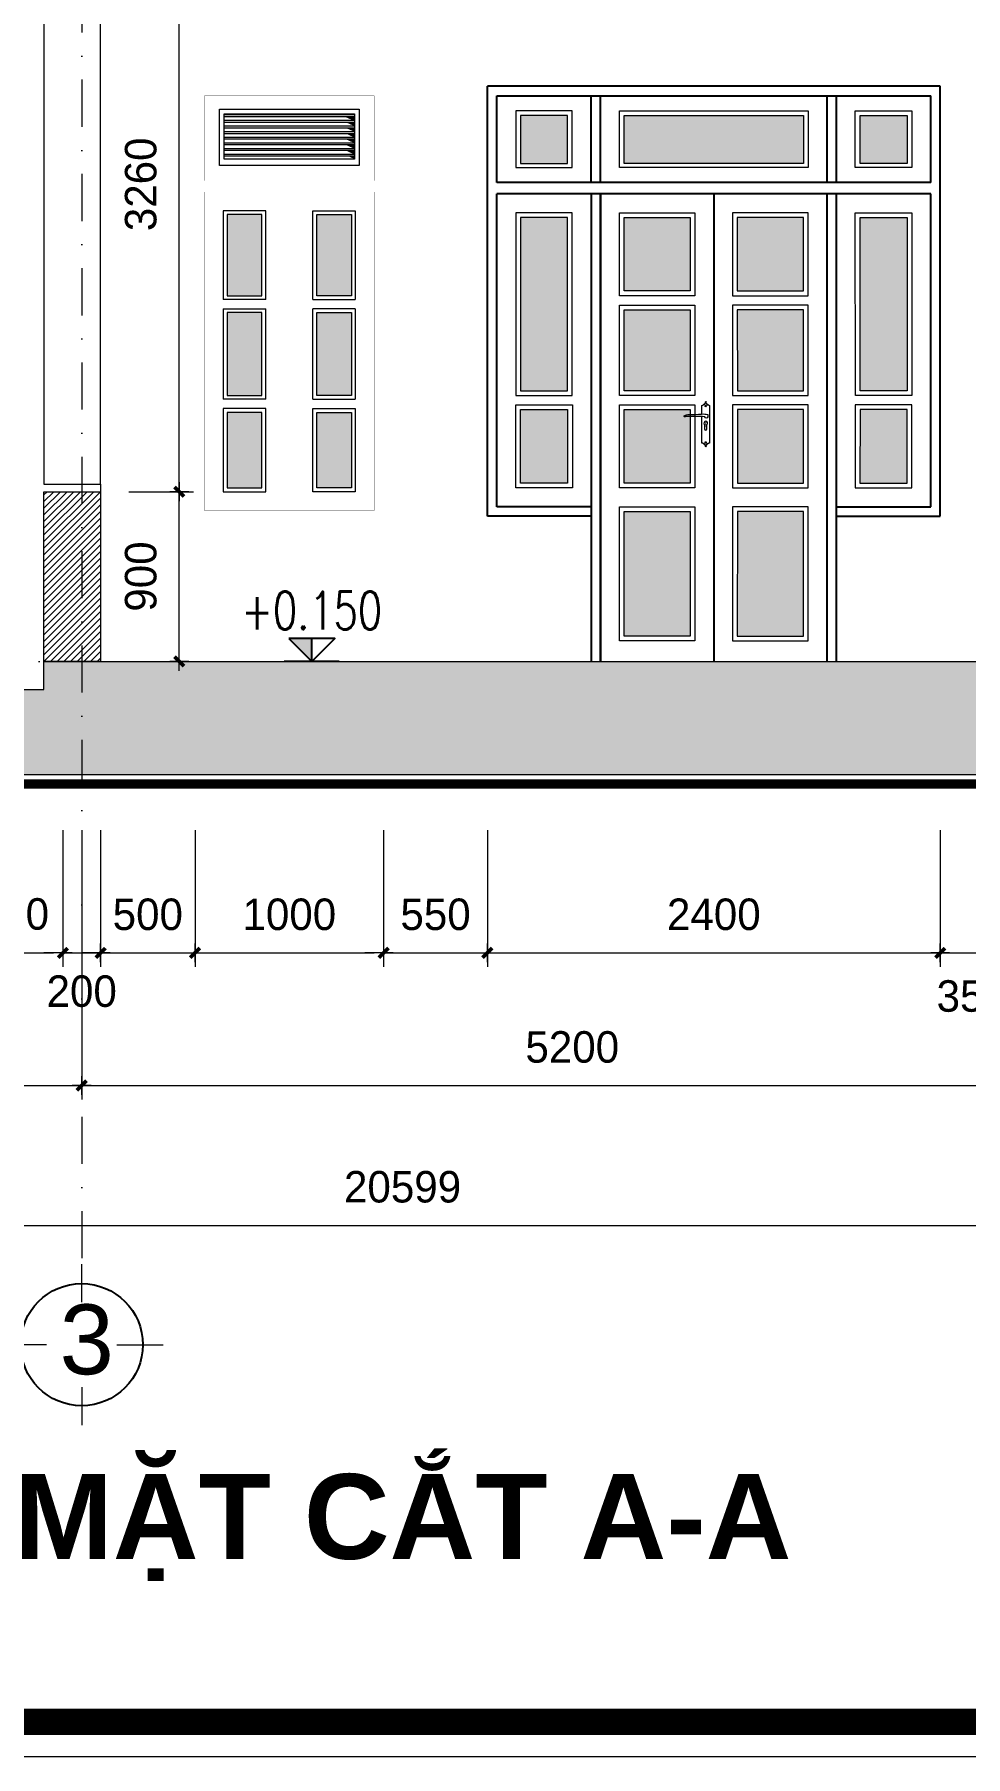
# Model space of a CAD drawing. Header units: millimetres. Extents: x 615730 to 2792744, y 139412 to 597571.
# Drawn here: x 1411362 to 1416297, y 284936 to 294070 of the extents above; entities that cross this region are included whole.
import ezdxf
from ezdxf.enums import TextEntityAlignment as Align

# ---------------------------------------------------------------- set-up
doc = ezdxf.new("R2010")
doc.units = ezdxf.units.MM
doc.header["$MEASUREMENT"] = 0
doc.header["$PDMODE"] = 34
doc.linetypes.add('DASHDOT', pattern=[1, 0.5, -0.25, 0, -0.25])
doc.layers.get('0').update_dxf_attribs({"lineweight": 5})
for name, color, linetype, lineweight in [('0.1(9)', 9, 'Continuous', 13), ('5-020', 5, 'Continuous', 15), ('HATCH', 42, 'Continuous', 5), ('KT', 148, 'Continuous', 18), ('thay', 7, 'Continuous', 15), ('TIM TRUC', 149, 'DASHDOT', 9), ('VLIEU', 250, 'Continuous', 9)]:
    doc.layers.add(name, color=color, linetype=linetype, lineweight=lineweight)
for name, color, linetype in [('8', 8, 'Continuous'), ('DA', 135, 'Continuous'), ('H', 252, 'Continuous'), ('noi that', 29, 'Continuous'), ('TEXT', 2, 'Continuous')]:
    doc.layers.add(name, color=color, linetype=linetype)
doc.styles.add('DIM', font='txt.shx', dxfattribs={"height": 120})
doc.styles.add('H280', font='', dxfattribs={"height": 200})
doc.styles.add('KT OZON', font='', dxfattribs={"height": 200})
doc.styles.add('lyrichs', font='', dxfattribs={"width": 1.25})
doc.styles.add('VNI-AVO', font='vni-roms.shx')
doc.styles.get('H280').set_extended_font_data('VNI-Avo')
doc.styles.get('KT OZON').set_extended_font_data('VNI-Helve')
doc.styles.get('lyrichs').set_extended_font_data('.VnHelvetInsH', bold=True)
doc.dimstyles.new('1-50b', dxfattribs={"dimtxt": 167, "dimasz": 50, "dimexe": 75, "dimexo": 150, "dimgap": 120, "dimtad": 1, "dimdec": 0, "dimzin": 12, "dimtxsty": 'VNI-AVO', "dimblk": ']', "dimcen": 0, "dimdle": 50, "dimclrd": 252, "dimclre": 252, "dimclrt": 2, "dimadec": 0, "dimazin": 0, "dimtfac": 1, "dimtdec": 0, "dimtix": 1, "dimtmove": 2, "dimatfit": 0, "dimldrblk": 'OPEN90', "dimfxl": 1, "dimlwd": -1, "dimlwe": -1, "dimarcsym": 0})

# ---------------------------------------------------------------- blocks, each defined once
blk = doc.blocks.new('KH')
for p, q in [((-8, 103), (-2, 103)), ((-4.9, 100), (-4.9, 105.9)), ((-8, -90.3), (-2, -90.3)), ((-4.9, -87.2), (-4.9, -93.2))]:
    blk.add_line(p, q)
for points, format in [([(-24.9, 60.5), (-24.9, 106.4, -0.071609), (-17.2, 108.3, 0.479125), (-18, 110.4, -0.235926), (-14.6, 111, 0.959415), (-12.5, 110.7, -0.383133), (-10.2, 112.7), (-8.1, 112.7), (-8.1, 113.4), (-9.3, 113.4, -0.653045), (-7.7, 117.5, 0.420902), (-6.1, 121.7, -0.384053), (-4.9, 126.4, -0.384053), (-3.8, 121.7, 0.420902), (-2.1, 117.5, -0.653045), (-0.5, 113.4), (-1.8, 113.4), (-1.8, 112.7), (0.3, 112.7, -0.383133), (2.6, 110.7, 0.959415), (4.8, 111, -0.235926), (8.1, 110.4, 0.479125), (7.4, 108.3, -0.071609), (15.1, 106.4), (15.1, -93.6, -0.071609), (7.4, -95.6, 0.479125), (8.1, -97.7, -0.235926), (4.8, -98.3, 0.959415), (2.6, -97.9, -0.383133), (0.3, -99.9), (-1.8, -99.9), (-1.8, -100.7), (-0.5, -100.7, -0.653045), (-2.1, -104.8, 0.420902), (-3.8, -109, -0.384053), (-4.9, -113.6, -0.384053), (-6.1, -109, 0.420902), (-7.7, -104.8, -0.653045), (-9.3, -100.7), (-8.1, -100.7), (-8.1, -99.9), (-10.2, -99.9, -0.383133), (-12.5, -97.9, 0.959415), (-14.6, -98.3, -0.235926), (-18, -97.7, 0.479125), (-17.2, -95.6, -0.071609), (-24.9, -93.6), (-24.9, 46.9)], "xyb"), ([(-4.8, 16.2, 6, 6, 0), (-4.8, 11.5, 4, 3, 0), (-4.8, 3.2, 1.8, 0.8, 0), (-4.8, -4.9, 1, 1.2, 0), (-4.8, -7.9, 1.2, 1.2, 0)], "xyseb")]:
    blk.add_lwpolyline(points, format=format)
blk.add_lwpolyline([(-9.5, 45, 0.067822), (-59.8, 46.7, 0.044011), (-111.6, 46.7, -0.789754), (-119.2, 50.9, -0.143435), (-92.2, 57.5, 0.029716), (-27.7, 60.3, -0.075751), (6.4, 57.7), (6.4, 44.8, -0.717442)], format="xyb", close=True)
for points in [[(-11.2, 4.2), (-11.2, -18.5)], [(1.6, -18.5), (1.6, 4.2)]]:
    blk.add_lwpolyline(points)
for centre in [(-4.9, 103), (-4.9, -90.3)]:
    blk.add_circle(centre, 3.92)
for centre, radius, start, end in [((-4.8, 11.8), 9.94, 309.90019, 230.09981), ((-4.8, -18.5), 6.38, 180, 0)]:
    blk.add_arc(centre, radius, start, end)
blk = doc.blocks.new('TRUC 1')
at = {"ltscale": 50}
blk.add_circle((0, -9525), 8572, dxfattribs=at)
at = {"layer": '0.1(9)', "ltscale": 50}
for p, q in [((0, -3572), (0, 1782)), ((-4942, -9525), (-11427, -9525)), ((4942, -9525), (11427, -9525)), ((0, -15478), (0, -20832))]:
    blk.add_line(p, q, dxfattribs=at)
at = {"layer": 'TEXT', "ltscale": 50, "style": 'H280'}
blk.add_attdef('1', text='', height=10478, dxfattribs=at).set_placement((-214, -4892), align=Align.CENTER)
blk = doc.blocks.new(']')
for p, q in [((1, 0), (-1, 0)), ((0, 1), (0, -1))]:
    blk.add_line(p, q)
at = {"color": 9, "const_width": 0.4}
blk.add_lwpolyline([(-0.51, -0.51), (0.51, 0.51)], dxfattribs=at)
blk = doc.blocks.new('*D2169')
at = {"layer": 'DEFPOINTS', "color": 0, "ltscale": 10, "transparency": 16777216}
for p in [(1411112.4, 290000.4), (1411512.7, 290000.4), (1411512.7, 289199)]:
    blk.add_point(p, dxfattribs=at)
at = {"layer": 'KT', "color": 252, "ltscale": 10, "transparency": 16777216}
for p, q in [((1411112.4, 289850.4), (1411112.4, 289124)), ((1411512.7, 289850.4), (1411512.7, 289124)), ((1411162.4, 289199), (1411462.7, 289199))]:
    blk.add_line(p, q, dxfattribs=at)
at = {"layer": 'KT', "color": 252, "ltscale": 10, "transparency": 16777216, "xscale": 50, "yscale": 50, "zscale": 50, "rotation": 180}
blk.add_blockref(']', (1411112.4, 289199), dxfattribs=at)
at = {"layer": 'KT', "color": 252, "ltscale": 10, "transparency": 16777216, "xscale": 50, "yscale": 50, "zscale": 50}
blk.add_blockref(']', (1411512.7, 289199), dxfattribs=at)
at = {"layer": 'KT', "color": 2, "ltscale": 10, "transparency": 16777216, "insert": (1411253.5, 289404.2), "char_height": 167, "attachment_point": 5, "style": 'VNI-AVO'}
blk.add_mtext('400', dxfattribs=at)
blk = doc.blocks.new('_Open90')
at = {"color": 0, "linetype": 'ByBlock', "lineweight": -2}
for p, q in [((0, 0), (-1, 0)), ((-0.5, 0.5), (0, 0)), ((0, 0), (-0.5, -0.5))]:
    blk.add_line(p, q, dxfattribs=at)
blk = doc.blocks.new('*D2170')
at = {"layer": 'DEFPOINTS', "color": 0, "ltscale": 10, "transparency": 16777216}
for p in [(1411512.7, 290000.4), (1411712.7, 290000.4), (1411712.7, 289199)]:
    blk.add_point(p, dxfattribs=at)
at = {"layer": 'KT', "color": 252, "ltscale": 10, "transparency": 16777216}
for p, q in [((1411512.7, 289850.4), (1411512.7, 289124)), ((1411712.7, 289850.4), (1411712.7, 289124)), ((1411462.7, 289199), (1411412.7, 289199)), ((1411512.7, 289199), (1411712.7, 289199)), ((1411762.7, 289199), (1411812.7, 289199))]:
    blk.add_line(p, q, dxfattribs=at)
at = {"layer": 'KT', "color": 252, "ltscale": 10, "transparency": 16777216, "xscale": 50, "yscale": 50, "zscale": 50}
blk.add_blockref(']', (1411512.7, 289199), dxfattribs=at)
at = {"layer": 'KT', "color": 252, "ltscale": 10, "transparency": 16777216, "xscale": 50, "yscale": 50, "zscale": 50, "rotation": 180}
blk.add_blockref(']', (1411712.7, 289199), dxfattribs=at)
at = {"layer": 'KT', "color": 2, "ltscale": 10, "transparency": 16777216, "insert": (1411612.7, 288994.8), "char_height": 167, "attachment_point": 5, "style": 'VNI-AVO'}
blk.add_mtext('200', dxfattribs=at)
blk = doc.blocks.new('*D2171')
at = {"layer": 'DEFPOINTS', "color": 0, "ltscale": 10, "transparency": 16777216}
for p in [(1411712.7, 290000.4), (1412213.3, 290000.4), (1412213.3, 289199)]:
    blk.add_point(p, dxfattribs=at)
at = {"layer": 'KT', "color": 252, "ltscale": 10, "transparency": 16777216}
for p, q in [((1411712.7, 289850.4), (1411712.7, 289124)), ((1412213.3, 289850.4), (1412213.3, 289124)), ((1411662.7, 289199), (1411612.7, 289199)), ((1411712.7, 289199), (1412213.3, 289199)), ((1412263.3, 289199), (1412313.3, 289199))]:
    blk.add_line(p, q, dxfattribs=at)
at = {"layer": 'KT', "color": 252, "ltscale": 10, "transparency": 16777216, "xscale": 50, "yscale": 50, "zscale": 50}
blk.add_blockref(']', (1411712.7, 289199), dxfattribs=at)
at = {"layer": 'KT', "color": 252, "ltscale": 10, "transparency": 16777216, "xscale": 50, "yscale": 50, "zscale": 50, "rotation": 180}
blk.add_blockref(']', (1412213.3, 289199), dxfattribs=at)
at = {"layer": 'KT', "color": 2, "ltscale": 10, "transparency": 16777216, "insert": (1411963, 289402.5), "char_height": 167, "attachment_point": 5, "style": 'VNI-AVO'}
blk.add_mtext('500', dxfattribs=at)
blk = doc.blocks.new('*D2172')
at = {"layer": 'DEFPOINTS', "color": 0, "ltscale": 10, "transparency": 16777216}
for p in [(1412213.3, 290000.4), (1413213.1, 290000.4), (1413213.1, 289199)]:
    blk.add_point(p, dxfattribs=at)
at = {"layer": 'KT', "color": 252, "ltscale": 10, "transparency": 16777216}
for p, q in [((1412213.3, 289850.4), (1412213.3, 289124)), ((1413213.1, 289850.4), (1413213.1, 289124)), ((1412263.3, 289199), (1413163.1, 289199))]:
    blk.add_line(p, q, dxfattribs=at)
at = {"layer": 'KT', "color": 252, "ltscale": 10, "transparency": 16777216, "xscale": 50, "yscale": 50, "zscale": 50, "rotation": 180}
blk.add_blockref(']', (1412213.3, 289199), dxfattribs=at)
at = {"layer": 'KT', "color": 252, "ltscale": 10, "transparency": 16777216, "xscale": 50, "yscale": 50, "zscale": 50}
blk.add_blockref(']', (1413213.1, 289199), dxfattribs=at)
at = {"layer": 'KT', "color": 2, "ltscale": 10, "transparency": 16777216, "insert": (1412713.2, 289402.5), "char_height": 167, "attachment_point": 5, "style": 'VNI-AVO'}
blk.add_mtext('1000', dxfattribs=at)
blk = doc.blocks.new('*D2173')
at = {"layer": 'DEFPOINTS', "color": 0, "ltscale": 10, "transparency": 16777216}
for p in [(1413213.1, 290000.4), (1413763.1, 290000.4), (1413763.1, 289199)]:
    blk.add_point(p, dxfattribs=at)
at = {"layer": 'KT', "color": 252, "ltscale": 10, "transparency": 16777216}
for p, q in [((1413213.1, 289850.4), (1413213.1, 289124)), ((1413763.1, 289850.4), (1413763.1, 289124)), ((1413163.1, 289199), (1413113.1, 289199)), ((1413213.1, 289199), (1413763.1, 289199)), ((1413813.1, 289199), (1413863.1, 289199))]:
    blk.add_line(p, q, dxfattribs=at)
at = {"layer": 'KT', "color": 252, "ltscale": 10, "transparency": 16777216, "xscale": 50, "yscale": 50, "zscale": 50}
blk.add_blockref(']', (1413213.1, 289199), dxfattribs=at)
at = {"layer": 'KT', "color": 252, "ltscale": 10, "transparency": 16777216, "xscale": 50, "yscale": 50, "zscale": 50, "rotation": 180}
blk.add_blockref(']', (1413763.1, 289199), dxfattribs=at)
at = {"layer": 'KT', "color": 2, "ltscale": 10, "transparency": 16777216, "insert": (1413488.1, 289402.5), "char_height": 167, "attachment_point": 5, "style": 'VNI-AVO'}
blk.add_mtext('550', dxfattribs=at)
blk = doc.blocks.new('*D2174')
at = {"layer": 'DEFPOINTS', "color": 0, "ltscale": 10, "transparency": 16777216}
for p in [(1413763.1, 290000.4), (1416163.1, 290000.4), (1416163.1, 289199)]:
    blk.add_point(p, dxfattribs=at)
at = {"layer": 'KT', "color": 252, "ltscale": 10, "transparency": 16777216}
for p, q in [((1413763.1, 289850.4), (1413763.1, 289124)), ((1416163.1, 289850.4), (1416163.1, 289124)), ((1413813.1, 289199), (1416113.1, 289199))]:
    blk.add_line(p, q, dxfattribs=at)
at = {"layer": 'KT', "color": 252, "ltscale": 10, "transparency": 16777216, "xscale": 50, "yscale": 50, "zscale": 50, "rotation": 180}
blk.add_blockref(']', (1413763.1, 289199), dxfattribs=at)
at = {"layer": 'KT', "color": 252, "ltscale": 10, "transparency": 16777216, "xscale": 50, "yscale": 50, "zscale": 50}
blk.add_blockref(']', (1416163.1, 289199), dxfattribs=at)
at = {"layer": 'KT', "color": 2, "ltscale": 10, "transparency": 16777216, "insert": (1414963.1, 289402.5), "char_height": 167, "attachment_point": 5, "style": 'VNI-AVO'}
blk.add_mtext('2400', dxfattribs=at)
blk = doc.blocks.new('*D2175')
at = {"layer": 'DEFPOINTS', "color": 0, "ltscale": 10, "transparency": 16777216}
for p in [(1416163.1, 290000.4), (1416513, 290000.4), (1416513, 289199)]:
    blk.add_point(p, dxfattribs=at)
at = {"layer": 'KT', "color": 252, "ltscale": 10, "transparency": 16777216}
for p, q in [((1416163.1, 289850.4), (1416163.1, 289124)), ((1416513, 289850.4), (1416513, 289124)), ((1416213.1, 289199), (1416463, 289199))]:
    blk.add_line(p, q, dxfattribs=at)
at = {"layer": 'KT', "color": 252, "ltscale": 10, "transparency": 16777216, "xscale": 50, "yscale": 50, "zscale": 50, "rotation": 180}
blk.add_blockref(']', (1416163.1, 289199), dxfattribs=at)
at = {"layer": 'KT', "color": 252, "ltscale": 10, "transparency": 16777216, "xscale": 50, "yscale": 50, "zscale": 50}
blk.add_blockref(']', (1416513, 289199), dxfattribs=at)
at = {"layer": 'KT', "color": 2, "ltscale": 10, "transparency": 16777216, "insert": (1416330.1, 288969), "char_height": 167, "attachment_point": 5, "style": 'VNI-AVO'}
blk.add_mtext('350', dxfattribs=at)
blk = doc.blocks.new('*D2186')
at = {"layer": 'DEFPOINTS', "color": 0, "ltscale": 10, "transparency": 16777216}
for p in [(1407513.2, 290000.4), (1411612.7, 290000.4), (1411612.7, 288495.4)]:
    blk.add_point(p, dxfattribs=at)
at = {"layer": 'KT', "color": 252, "ltscale": 10, "transparency": 16777216}
for p, q in [((1407513.2, 289850.4), (1407513.2, 288420.4)), ((1411612.7, 289850.4), (1411612.7, 288420.4)), ((1407563.2, 288495.4), (1411562.7, 288495.4))]:
    blk.add_line(p, q, dxfattribs=at)
at = {"layer": 'KT', "color": 252, "ltscale": 10, "transparency": 16777216, "xscale": 50, "yscale": 50, "zscale": 50, "rotation": 180}
blk.add_blockref(']', (1407513.2, 288495.4), dxfattribs=at)
at = {"layer": 'KT', "color": 252, "ltscale": 10, "transparency": 16777216, "xscale": 50, "yscale": 50, "zscale": 50}
blk.add_blockref(']', (1411612.7, 288495.4), dxfattribs=at)
at = {"layer": 'KT', "color": 2, "ltscale": 10, "transparency": 16777216, "insert": (1409563, 288698.9), "char_height": 167, "attachment_point": 5, "style": 'VNI-AVO'}
blk.add_mtext('4099', dxfattribs=at)
blk = doc.blocks.new('*D2187')
at = {"layer": 'DEFPOINTS', "color": 0, "ltscale": 10, "transparency": 16777216}
for p in [(1411612.7, 290000.4), (1416813.2, 290000.4), (1416813.2, 288495.4)]:
    blk.add_point(p, dxfattribs=at)
at = {"layer": 'KT', "color": 252, "ltscale": 10, "transparency": 16777216}
for p, q in [((1411612.7, 289850.4), (1411612.7, 288420.4)), ((1416813.2, 289850.4), (1416813.2, 288420.4)), ((1411662.7, 288495.4), (1416763.2, 288495.4))]:
    blk.add_line(p, q, dxfattribs=at)
at = {"layer": 'KT', "color": 252, "ltscale": 10, "transparency": 16777216, "xscale": 50, "yscale": 50, "zscale": 50, "rotation": 180}
blk.add_blockref(']', (1411612.7, 288495.4), dxfattribs=at)
at = {"layer": 'KT', "color": 252, "ltscale": 10, "transparency": 16777216, "xscale": 50, "yscale": 50, "zscale": 50}
blk.add_blockref(']', (1416813.2, 288495.4), dxfattribs=at)
at = {"layer": 'KT', "color": 2, "ltscale": 10, "transparency": 16777216, "insert": (1414212.9, 288698.9), "char_height": 167, "attachment_point": 5, "style": 'VNI-AVO'}
blk.add_mtext('5200', dxfattribs=at)
blk = doc.blocks.new('*D2194')
at = {"layer": 'DEFPOINTS', "color": 0, "ltscale": 10, "transparency": 16777216}
for p in [(1403013.7, 290000.4), (1423613, 290000.4), (1423613, 287753.8)]:
    blk.add_point(p, dxfattribs=at)
at = {"layer": 'KT', "color": 252, "ltscale": 10, "transparency": 16777216}
for p, q in [((1403013.7, 289850.4), (1403013.7, 287678.8)), ((1423613, 289850.4), (1423613, 287678.8)), ((1403063.7, 287753.8), (1423563, 287753.8))]:
    blk.add_line(p, q, dxfattribs=at)
at = {"layer": 'KT', "color": 252, "ltscale": 10, "transparency": 16777216, "xscale": 50, "yscale": 50, "zscale": 50, "rotation": 180}
blk.add_blockref(']', (1403013.7, 287753.8), dxfattribs=at)
at = {"layer": 'KT', "color": 252, "ltscale": 10, "transparency": 16777216, "xscale": 50, "yscale": 50, "zscale": 50}
blk.add_blockref(']', (1423613, 287753.8), dxfattribs=at)
at = {"layer": 'KT', "color": 2, "ltscale": 10, "transparency": 16777216, "insert": (1413313.4, 287957.3), "char_height": 167, "attachment_point": 5, "style": 'VNI-AVO'}
blk.add_mtext('20599', dxfattribs=at)
blk = doc.blocks.new('Cao do mat dung')
at = {"layer": '8'}
blk.add_hatch(color=256, dxfattribs=at).paths.add_polyline_path([(125, 125), (0, 125), (0, 0)])
for p, q in [((0, 0), (0, 125)), ((-150, 0), (150, 0))]:
    blk.add_line(p, q)
blk.add_lwpolyline([(125, 125), (0, 0), (-125, 125)], close=True)
at = {"layer": 'TEXT', "style": 'DIM', "width": 0.75}
blk.add_attdef('%%P0.000', text='', height=180, dxfattribs=at).set_placement((0, 175), align=Align.CENTER)
blk = doc.blocks.new('*D2469')
at = {"layer": 'DEFPOINTS', "color": 0, "ltscale": 10, "transparency": 16777216}
for p in [(1411712.7, 291645), (1412129.9, 291645), (1411712.7, 290745)]:
    blk.add_point(p, dxfattribs=at)
at = {"layer": 'KT', "color": 252, "ltscale": 10, "transparency": 16777216}
for p, q in [((1411862.7, 291645), (1412204.9, 291645)), ((1412129.9, 290795), (1412129.9, 291595)), ((1411862.7, 290745), (1412204.9, 290745))]:
    blk.add_line(p, q, dxfattribs=at)
at = {"layer": 'KT', "color": 252, "ltscale": 10, "transparency": 16777216, "xscale": 50, "yscale": 50, "zscale": 50}
for p, rotation in [((1412129.9, 291645), 90), ((1412129.9, 290745), 270)]:
    blk.add_blockref(']', p, dxfattribs=dict(at, rotation=rotation))
at = {"layer": 'KT', "color": 2, "ltscale": 10, "transparency": 16777216, "insert": (1411926.4, 291195), "char_height": 167, "attachment_point": 5, "rotation": 90, "style": 'VNI-AVO'}
blk.add_mtext('900', dxfattribs=at)
blk = doc.blocks.new('*D2470')
at = {"layer": 'DEFPOINTS', "color": 0, "ltscale": 10, "transparency": 16777216}
for p in [(1411712.7, 294905), (1412129.9, 294905), (1411712.7, 291645)]:
    blk.add_point(p, dxfattribs=at)
at = {"layer": 'KT', "color": 252, "ltscale": 10, "transparency": 16777216}
for p, q in [((1411862.7, 294905), (1412204.9, 294905)), ((1412129.9, 291695), (1412129.9, 294855)), ((1411862.7, 291645), (1412204.9, 291645))]:
    blk.add_line(p, q, dxfattribs=at)
at = {"layer": 'KT', "color": 252, "ltscale": 10, "transparency": 16777216, "xscale": 50, "yscale": 50, "zscale": 50}
for p, rotation in [((1412129.9, 294905), 90), ((1412129.9, 291645), 270)]:
    blk.add_blockref(']', p, dxfattribs=dict(at, rotation=rotation))
at = {"layer": 'KT', "color": 2, "ltscale": 10, "transparency": 16777216, "insert": (1411926.4, 293275), "char_height": 167, "attachment_point": 5, "rotation": 90, "style": 'VNI-AVO'}
blk.add_mtext('3260', dxfattribs=at)
blk = doc.blocks.new('xx')
at = {"layer": 'H', "ltscale": 10}
h = blk.add_hatch(color=253, dxfattribs=at)
h.set_gradient(color1=(173, 167, 159), color2=(173, 167, 159), one_color=1, tint=0.65)
h.paths.add_polyline_path([(811800.8, 292684.6), (811800.8, 293114.4), (811615.9, 293114.4), (811615.9, 292684.6)])
h.paths.add_polyline_path([(812275.6, 292684.6), (812090.8, 292684.6), (812090.8, 293114.4), (812275.6, 293114.4)])
h.paths.add_polyline_path([(812090.8, 292155.3), (812090.8, 292594.6), (812275.6, 292594.6), (812275.6, 292155.3)])
h.paths.add_polyline_path([(812275.6, 292065.3), (812275.6, 291665), (812090.8, 291665), (812090.8, 292065.3)])
h.paths.add_polyline_path([(811800.8, 292065.3), (811615.9, 292065.3), (811615.9, 291665), (811800.8, 291665)])
h.paths.add_polyline_path([(811800.8, 292594.6), (811615.9, 292594.6), (811615.9, 292155.3), (811800.8, 292155.3)])
at = {"layer": 'HATCH'}
for points in [[(812246.2, 293633.8), (812290.6, 293633.8), (812290.6, 293613.8)], [(812246.2, 293603.8), (812290.6, 293603.8), (812290.6, 293583.8)], [(812246.2, 293573.8), (812290.6, 293573.8), (812290.6, 293553.8)], [(812246.2, 293543.8), (812290.6, 293543.8), (812290.6, 293523.8)], [(812246.2, 293513.8), (812290.6, 293513.8), (812290.6, 293493.8)], [(812246.2, 293483.8), (812290.6, 293483.8), (812290.6, 293463.8)], [(812246.2, 293453.8), (812290.6, 293453.8), (812290.6, 293433.8)], [(812246.2, 293429.4), (812290.6, 293429.4), (812290.6, 293409.4)]]:
    blk.add_hatch(color=256, dxfattribs=at).paths.add_polyline_path(points)
blk.add_line((812290.6, 293613.8), (812246.2, 293633.8), dxfattribs=at)
at = {"layer": 'KT'}
for p, q in [((811820.8, 292664.6), (811595.9, 292664.6)), ((812070.8, 292664.6), (812295.6, 292664.6)), ((811595.9, 292614.6), (811820.8, 292614.6)), ((812295.6, 292614.6), (812070.8, 292614.6)), ((811820.8, 292135.3), (811595.9, 292135.3)), ((812070.8, 292135.3), (812295.6, 292135.3)), ((811820.8, 292085.3), (811595.9, 292085.3)), ((812070.8, 292085.3), (812295.6, 292085.3))]:
    blk.add_line(p, q, dxfattribs=at)
blk.add_lwpolyline([(812315.6, 293374.4), (811575.9, 293374.4), (811575.9, 293674.4), (812315.6, 293674.4)], close=True, dxfattribs=at)
for points in [[(811820.8, 292664.6), (811820.8, 293134.4), (811595.9, 293134.4), (811595.9, 292664.6)], [(812070.8, 292664.6), (812070.8, 293134.4), (812295.6, 293134.4), (812295.6, 292664.6)], [(811595.9, 292614.6), (811595.9, 292135.3)], [(811820.8, 292135.3), (811820.8, 292614.6)], [(812070.8, 292135.3), (812070.8, 292614.6)], [(812295.6, 292614.6), (812295.6, 292135.3)], [(811595.9, 292085.3), (811595.9, 291645), (811820.8, 291645), (811820.8, 292085.3)], [(812295.6, 292085.3), (812295.6, 291645), (812070.8, 291645), (812070.8, 292085.3)]]:
    blk.add_lwpolyline(points, dxfattribs=at)
at = {"layer": 'noi that', "ltscale": 10, "const_width": 1}
for points in [[(811945.8, 293795), (811445.9, 293795), (811445.9, 291495), (811945.8, 291495)], [(811495.9, 293294.4), (812395.6, 293294.4), (812395.6, 293744.8), (811495.9, 293744.8), (811495.9, 293294.4)], [(811945.8, 293795), (812445.6, 293795), (812445.6, 291495), (811945.8, 291495)], [(811495.9, 293234.4), (811495.9, 291545), (811945.8, 291545), (811945.8, 293234.4), (811495.9, 293234.4)], [(811945.8, 291545), (811945.8, 293234.4)], [(812395.6, 293234.4), (812395.6, 291545), (811945.8, 291545), (811945.8, 293234.4), (812395.6, 293234.4)], [(811945.8, 291545), (811945.8, 293234.4)]]:
    blk.add_lwpolyline(points, dxfattribs=at)
at = {"layer": 'VLIEU', "ltscale": 10}
for p, q in [((812290.6, 293643.8), (811600.9, 293643.8)), ((812290.6, 293633.8), (811600.9, 293633.8)), ((812290.6, 293613.8), (811600.9, 293613.8)), ((812290.6, 293603.8), (811600.9, 293603.8)), ((812290.6, 293583.8), (811600.9, 293583.8)), ((812290.6, 293573.8), (811600.9, 293573.8)), ((812290.6, 293553.8), (811600.9, 293553.8)), ((812290.6, 293543.8), (811600.9, 293543.8)), ((812290.6, 293523.8), (811600.9, 293523.8)), ((812290.6, 293513.8), (811600.9, 293513.8)), ((812290.6, 293493.8), (811600.9, 293493.8)), ((812290.6, 293483.8), (811600.9, 293483.8)), ((812290.6, 293463.8), (811600.9, 293463.8)), ((812290.6, 293453.8), (811600.9, 293453.8)), ((812290.6, 293433.8), (811600.9, 293433.8)), ((812295.6, 293423.8), (811600.9, 293423.8))]:
    blk.add_line(p, q, dxfattribs=at)
blk.add_lwpolyline([(812290.6, 293409.4), (811600.9, 293409.4), (811600.9, 293649.4), (812290.6, 293649.4)], close=True, dxfattribs=at)
for points in [[(811800.8, 292684.6), (811800.8, 293114.4), (811615.9, 293114.4), (811615.9, 292684.6), (811800.8, 292684.6)], [(812275.6, 292684.6), (812090.8, 292684.6), (812090.8, 293114.4), (812275.6, 293114.4), (812275.6, 292684.6)], [(811800.8, 292594.6), (811615.9, 292594.6), (811615.9, 292155.3), (811800.8, 292155.3), (811800.8, 292594.6)], [(812090.8, 292155.3), (812090.8, 292594.6), (812275.6, 292594.6), (812275.6, 292155.3), (812090.8, 292155.3)], [(811800.8, 292065.3), (811615.9, 292065.3), (811615.9, 291665), (811800.8, 291665), (811800.8, 292065.3)], [(812275.6, 292065.3), (812275.6, 291665), (812090.8, 291665), (812090.8, 292065.3), (812275.6, 292065.3)]]:
    blk.add_lwpolyline(points, dxfattribs=at)

msp = doc.modelspace()

# ---------------------------------------------------------------- hatches: boundary and pattern name
at = {"layer": 'H', "ltscale": 10}
h = msp.add_hatch(color=253, dxfattribs=at)
h.set_gradient(color1=(173, 167, 159), color2=(173, 167, 159), one_color=1, tint=0.65)
h.paths.add_polyline_path([(1413938, 293385.9), (1414188, 293385.9), (1414188, 293639.5), (1413938, 293639.5)])
h.paths.add_polyline_path([(1415438.2, 293385.9), (1414487.9, 293385.9), (1414487.9, 293639.5), (1415438.2, 293639.5)])
h.paths.add_polyline_path([(1415988, 293385.9), (1415738, 293385.9), (1415738, 293639.5), (1415988, 293639.5)])
h.paths.add_polyline_path([(1415738, 293099.6), (1415988, 293099.6), (1415988.3, 292180.1), (1415738.3, 292180.1)])
h.paths.add_polyline_path([(1415988.3, 292080.1), (1415738.1, 292080.1), (1415737.8, 291689.9), (1415988.1, 291689.9)])
h.paths.add_polyline_path([(1415438.1, 292080.1), (1415087.8, 292080.1), (1415087.8, 291689.9), (1415438.1, 291689.9)])
h.paths.add_polyline_path([(1415438, 292609.4), (1415087.7, 292609.4), (1415087.8, 292180.1), (1415438.1, 292180.1)])
h.paths.add_polyline_path([(1415438, 293099.6), (1415087.7, 293099.6), (1415087.7, 292709.4), (1415438, 292709.4)])
h.paths.add_polyline_path([(1414488, 293099.6), (1414838.3, 293099.6), (1414838.3, 292709.4), (1414488, 292709.4)])
h.paths.add_polyline_path([(1414188, 293099.6), (1413938, 293099.6), (1413938.1, 292180.1), (1414188.1, 292180.1)])
h.paths.add_polyline_path([(1413938.1, 292080.1), (1414188.3, 292080.1), (1414188.3, 291689.9), (1413938.1, 291689.9)])
h.paths.add_polyline_path([(1414488, 292609.4), (1414838.3, 292609.4), (1414838.3, 292180.1), (1414488.1, 292180.1)])
h.paths.add_polyline_path([(1414488.1, 292080.1), (1414838.3, 292080.1), (1414838.3, 291689.9), (1414488.1, 291689.9)])
h.paths.add_polyline_path([(1414488.1, 291539.9), (1414838.3, 291539.9), (1414838.3, 290878.9), (1414488, 290878.9)])
h.paths.add_polyline_path([(1415438.1, 291539.9), (1415087.8, 291539.9), (1415087.7, 290878.9), (1415438, 290878.9)])
at = {"layer": 'VLIEU', "ltscale": 10}
h = msp.add_hatch(dxfattribs=at)
h.set_pattern_fill('ANSI31', color=256, scale=200, style=0)
h.set_pattern_definition([(45, (600767.42, 0), (-17.6776695, 17.6776695), [])])
h.paths.add_polyline_path([(1411412.7, 291645), (1411712.7, 291645), (1411712.7, 290745), (1411412.7, 290745)])
h = msp.add_hatch(dxfattribs=at)
h.set_pattern_fill('AR-CONC', color=256, scale=50, style=0)
h.set_pattern_definition([(50, (736156.4, 2621.7), (358.63009, -31.37607), [37.5, -412.5]), (355, (736156.4, 2621.7), (-69.37567, 376.09607), [30, -330]), (100.4514, (736186.28, 2619.07), (289.25469, 344.71977), [31.8701, -350.57106]), (46.1842, (736156.4, 2721.7), (533.62052, -82.7595), [56.25, -618.75]), (96.6356, (736200.86, 2714.8), (467.33135, 487.05894), [47.80514, -525.8565]), (351.1842, (736156.4, 2721.7), (467.33097, 487.0593), [45, -495]), (21, (736206.4, 2696.7), (298.45353, -201.30945), [37.5, -412.5]), (326, (736206.4, 2696.7), (121.65767, 362.57502), [30, -330]), (71.4514, (736231.26, 2679.9), (420.11131, 161.26525), [31.8701, -350.57106]), (37.5, (736156.39, 2621.69), (6.079928, 166.446927), [0, -326, 0, -335, 0, -331.25]), (7.5, (736156.39, 2621.69), (131.53477, 197.205856), [0, -191, 0, -318.5, 0, -126.25]), (327.5, (736044.89, 2621.69), (266.911218, -11.277436), [0, -125, 0, -390, 0, -517.5]), (317.5, (735994.9, 2621.69), (291.593085, 50.05249), [0, -162.5, 0, -259, 0, -367.5])])
h.paths.add_polyline_path([(1403313.2, 290145), (1403313.2, 290295), (1403613.2, 290295), (1403613.2, 290445), (1403913.2, 290445), (1403913.2, 290595), (1411412.7, 290595), (1411412.7, 290745), (1423713, 290745), (1423713, 290145)])

# ---------------------------------------------------------------- linework, layer by layer
at = {"layer": '5-020', "color": 1}
for p, q in [((1411412.7, 290595), (1411412.7, 290745)), ((1411412.7, 290745), (1423713, 290745)), ((1403913.2, 290595), (1411412.7, 290595)), ((1400524.1, 290145), (1423921.1, 290145))]:
    msp.add_line(p, q, dxfattribs=at)
msp.add_lwpolyline([(1411412.7, 291645), (1411712.7, 291645), (1411712.7, 290745), (1411412.7, 290745)], close=True, dxfattribs=at)
at = {"layer": 'DA'}
for p, q in [((1414363, 290745), (1414363, 293224.6)), ((1414963, 293224.6), (1414963, 290745))]:
    msp.add_line(p, q, dxfattribs=at)
at = {"layer": 'H', "const_width": 138.2}
msp.add_lwpolyline([(1398561.8, 285120.6), (1425564.7, 285120.6), (1425564.7, 304105.6), (1398561.8, 304105.6)], close=True, dxfattribs=at)
at = {"layer": 'HATCH'}
for points in [[(1411412.7, 291685), (1411712.7, 291685), (1411712.7, 294905), (1411412.7, 294905), (1411412.7, 291685)], [(1411712.7, 291685), (1411712.7, 291645)]]:
    msp.add_lwpolyline(points, dxfattribs=at)
at = {"layer": 'KT'}
for points in [[(1413913, 293364.5), (1414213, 293364.5), (1414213, 293664.5), (1413913, 293664.5)], [(1415463.2, 293364.5), (1414462.9, 293364.5), (1414462.9, 293664.5), (1415463.2, 293664.5)], [(1416013, 293364.5), (1415713, 293364.5), (1415713, 293664.5), (1416013, 293664.5)], [(1414213, 293124.6), (1413913, 293124.6), (1413913.1, 292155.1), (1414213.1, 292155.1)], [(1414463, 293124.6), (1414863.3, 293124.6), (1414863.3, 292684.4), (1414463, 292684.4)], [(1415463, 293124.6), (1415062.7, 293124.6), (1415062.7, 292684.4), (1415463, 292684.4)], [(1415713, 293124.6), (1416013, 293124.6), (1416013.3, 292155.1), (1415713.3, 292155.1)], [(1414463, 292634.4), (1414863.3, 292634.4), (1414863.3, 292155.1), (1414463.1, 292155.1)], [(1414463, 292634.4), (1414863.3, 292634.4), (1414863.3, 292155.1), (1414463.1, 292155.1)], [(1415463, 292634.4), (1415062.7, 292634.4), (1415062.8, 292155.1), (1415463.1, 292155.1)], [(1415463, 292634.4), (1415062.7, 292634.4), (1415062.8, 292155.1), (1415463.1, 292155.1)], [(1413913.1, 292105.1), (1414213.3, 292105.1), (1414213.3, 291664.9), (1413913.1, 291664.9)], [(1414463.1, 292105.1), (1414863.3, 292105.1), (1414863.3, 291664.9), (1414463.1, 291664.9)], [(1415463.1, 292105.1), (1415062.8, 292105.1), (1415062.8, 291664.9), (1415463.1, 291664.9)], [(1416013.3, 292105.1), (1415713.1, 292105.1), (1415712.8, 291664.9), (1416013.1, 291664.9)], [(1414463.1, 291564.9), (1414863.3, 291564.9), (1414863.3, 290853.9), (1414463, 290853.9)], [(1415463.1, 291564.9), (1415062.8, 291564.9), (1415062.7, 290853.9), (1415463, 290853.9)]]:
    msp.add_lwpolyline(points, close=True, dxfattribs=at)
at = {"layer": 'noi that', "ltscale": 10}
for p, q in [((1416163, 293795), (1413763, 293795)), ((1413763.1, 291514.9), (1413763, 293795)), ((1413813, 293745), (1416113, 293745)), ((1413813, 293284.6), (1413813, 293745)), ((1414313, 293284.6), (1414313, 293745)), ((1414363, 293284.6), (1414363, 293745)), ((1415563, 293284.6), (1415563, 293745)), ((1415613, 293284.6), (1415613, 293745)), ((1416113, 293284.6), (1416113, 293745)), ((1416163.1, 291514.9), (1416163, 293795)), ((1416113, 293284.6), (1413813, 293284.6)), ((1416113, 293224.6), (1413813, 293224.6)), ((1413813.1, 291564.9), (1413813, 293224.6)), ((1414313, 293224.6), (1414313, 290745)), ((1414363, 293224.6), (1414363, 290745)), ((1414963, 293224.6), (1414963, 290745)), ((1415563, 290745), (1415563, 293224.6)), ((1415613, 290745), (1415613, 293224.6)), ((1416113.1, 291564.9), (1416113, 293224.6)), ((1414313.1, 291564.9), (1413813.1, 291564.9)), ((1415613.1, 291564.9), (1416113.1, 291564.9)), ((1414313.1, 291514.9), (1413763.1, 291514.9)), ((1415613.1, 291514.9), (1416163.1, 291514.9))]:
    msp.add_line(p, q, dxfattribs=at)
at = {"layer": 'noi that', "ltscale": 10, "const_width": 1}
msp.add_lwpolyline([(1411512.7, 291645), (1411412.7, 291645), (1411412.7, 291685), (1411712.7, 291685)], dxfattribs=at)
at = {"layer": 'thay', "linetype": 'Continuous'}
msp.add_lwpolyline([(1398377.5, 284936.3), (1425749, 284936.3), (1425749, 304289.9), (1398377.5, 304289.9)], close=True, dxfattribs=at)
at = {"layer": 'thay', "ltscale": 10, "const_width": 50}
msp.add_lwpolyline([(1400534.5, 290094.4), (1423919.3, 290094.4)], dxfattribs=at)
at = {"layer": 'TIM TRUC', "ltscale": 500}
for p, q in [((1411612.7, 299831.5), (1411612.7, 287548.1)), ((1399509.6, 290745), (1424900.4, 290745)), ((1399509.6, 290145), (1424900.4, 290145))]:
    msp.add_line(p, q, dxfattribs=at)
at = {"layer": 'VLIEU', "ltscale": 10}
for points in [[(1413938, 293385.9), (1414188, 293385.9), (1414188, 293639.5), (1413938, 293639.5)], [(1415438.2, 293385.9), (1414487.9, 293385.9), (1414487.9, 293639.5), (1415438.2, 293639.5)], [(1415988, 293385.9), (1415738, 293385.9), (1415738, 293639.5), (1415988, 293639.5)], [(1414213, 293124.6), (1413913, 293124.6), (1413913.1, 292155.1), (1414213.1, 292155.1)], [(1415713, 293124.6), (1416013, 293124.6), (1416013.3, 292155.1), (1415713.3, 292155.1)], [(1414188, 293099.6), (1413938, 293099.6), (1413938.1, 292180.1), (1414188.1, 292180.1)], [(1414188, 293099.6), (1413938, 293099.6), (1413938.1, 292180.1), (1414188.1, 292180.1)], [(1414488, 293099.6), (1414838.3, 293099.6), (1414838.3, 292709.4), (1414488, 292709.4)], [(1415438, 293099.6), (1415087.7, 293099.6), (1415087.7, 292709.4), (1415438, 292709.4)], [(1415738, 293099.6), (1415988, 293099.6), (1415988.3, 292180.1), (1415738.3, 292180.1)], [(1415738, 293099.6), (1415988, 293099.6), (1415988.3, 292180.1), (1415738.3, 292180.1)], [(1414488, 292609.4), (1414838.3, 292609.4), (1414838.3, 292180.1), (1414488.1, 292180.1)], [(1414488, 292609.4), (1414838.3, 292609.4), (1414838.3, 292180.1), (1414488.1, 292180.1)], [(1415438, 292609.4), (1415087.7, 292609.4), (1415087.8, 292180.1), (1415438.1, 292180.1)], [(1415438, 292609.4), (1415087.7, 292609.4), (1415087.8, 292180.1), (1415438.1, 292180.1)], [(1413938.1, 292080.1), (1414188.3, 292080.1), (1414188.3, 291689.9), (1413938.1, 291689.9)], [(1414488.1, 292080.1), (1414838.3, 292080.1), (1414838.3, 291689.9), (1414488.1, 291689.9)], [(1415438.1, 292080.1), (1415087.8, 292080.1), (1415087.8, 291689.9), (1415438.1, 291689.9)], [(1415988.3, 292080.1), (1415738.1, 292080.1), (1415737.8, 291689.9), (1415988.1, 291689.9)], [(1414488.1, 291539.9), (1414838.3, 291539.9), (1414838.3, 290878.9), (1414488, 290878.9)], [(1415438.1, 291539.9), (1415087.8, 291539.9), (1415087.7, 290878.9), (1415438, 290878.9)]]:
    msp.add_lwpolyline(points, close=True, dxfattribs=at)

# ---------------------------------------------------------------- block references
msp.add_blockref('KH', (1414925.3, 291996.5))
at = {"layer": 'KT'}
msp.add_blockref('xx', (600767.4, 0), dxfattribs=at)
msp.add_blockref('xx', (600767.4, 0), dxfattribs=at)
at = {"layer": 'noi that', "lineweight": -2, "ltscale": 10}
ref = msp.add_blockref('TRUC 1', (1411612.7, 286761), dxfattribs=dict(at, xscale=0.03778148023411632, yscale=0.03778148023411632, zscale=0.03778148023411632, rotation=180))
ref.add_attrib('1', '3', dxfattribs={"layer": 'TEXT', "color": 3, "ltscale": 50, "height": 370.2, "style": 'KT OZON'}).set_placement((1411639.3, 286964), align=Align.CENTER)
at = {"layer": 'TEXT'}
ref = msp.add_blockref('Cao do mat dung', (1412832.2, 290745), dxfattribs=dict(at, xscale=-0.9702581369783729, yscale=0.9702581369201653, zscale=0.9702581369248027))
ref.add_attrib('%%P0.000', '+0.150', dxfattribs={"height": 200, "style": 'DIM', "width": 0.75}).set_placement((1412832.2, 290914.7), align=Align.CENTER)

# ---------------------------------------------------------------- texts
at = {"layer": 'TEXT', "style": 'lyrichs'}
msp.add_text('MÆT c¾t A-A', height=450, dxfattribs=at).set_placement((1413314.2, 285984.6), align=Align.CENTER)

# ---------------------------------------------------------------- dimensions: what is measured, and where the dimension line sits
at = {"layer": 'KT', "ltscale": 10}
for base, p1, p2, picture, middle in [((1412129.9, 294905), (1411712.7, 291645), (1411712.7, 294905), '*D2470', (1411926.4, 293275)), ((1412129.9, 291645), (1411712.7, 290745), (1411712.7, 291645), '*D2469', (1411926.4, 291195))]:
    dim = msp.add_linear_dim(base=base, p1=p1, p2=p2, angle=90, dimstyle='1-50b', dxfattribs=at)
    dim.commit()
    dim.dimension.update_dxf_attribs({"geometry": picture, "text_midpoint": middle})
for base, p1, p2, picture, middle in [((1423613, 287753.8), (1403013.7, 290000.4), (1423613, 290000.4), '*D2194', (1413313.4, 287957.3)), ((1411612.6863, 288495.3906), (1407513.2263, 290000.4072), (1411612.6863, 290000.4072), '*D2186', (1409562.9563, 288698.8906)), ((1416813.1774, 288495.3906), (1411612.6863, 290000.4072), (1416813.1774, 290000.4072), '*D2187', (1414212.9319, 288698.8906)), ((1413213.1, 289199), (1412213.3, 290000.4), (1413213.1, 290000.4), '*D2172', (1412713.2, 289402.5)), ((1413763.1, 289199), (1413213.1, 290000.4), (1413763.1, 290000.4), '*D2173', (1413488.1, 289402.5)), ((1416163.1, 289199), (1413763.1, 290000.4), (1416163.1, 290000.4), '*D2174', (1414963.1, 289402.5))]:
    dim = msp.add_linear_dim(base=base, p1=p1, p2=p2, dimstyle='1-50b', dxfattribs=at)
    dim.commit()
    dim.dimension.update_dxf_attribs({"geometry": picture, "text_midpoint": middle})
for base, p1, p2, picture, middle in [((1411512.7, 289199), (1411112.4, 290000.4), (1411512.7, 290000.4), '*D2169', (1411253.5, 289404.2)), ((1411712.7, 289199), (1411512.7, 290000.4), (1411712.7, 290000.4), '*D2170', (1411612.7, 288994.8)), ((1416513, 289199), (1416163.1, 290000.4), (1416513, 290000.4), '*D2175', (1416330.1, 288969))]:
    dim = msp.add_linear_dim(base=base, p1=p1, p2=p2, dimstyle='1-50b', dxfattribs=at)
    dim.commit()
    dim.dimension.update_dxf_attribs({"geometry": picture, "text_midpoint": middle, "dimtype": 160})
dim = msp.add_linear_dim(base=(1412213.3, 289199), p1=(1411712.7, 290000.4), p2=(1412213.3, 290000.4), text='500', dimstyle='1-50b', dxfattribs=at)
dim.commit()
dim.dimension.update_dxf_attribs({"geometry": '*D2171', "text_midpoint": (1411963, 289402.5)})

doc.saveas('drawing.dxf')
